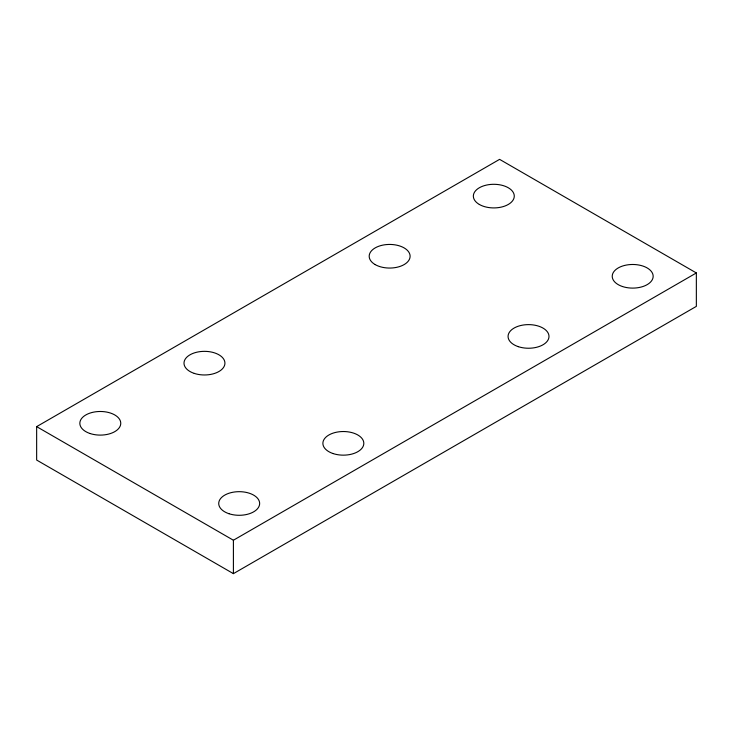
<?xml version="1.0" encoding="UTF-8"?>
<svg xmlns="http://www.w3.org/2000/svg" width="733" height="733" viewBox="0 0 733 733"><rect width="100%" height="100%" fill="white"/><g stroke="black" fill="none" stroke-linecap="round" stroke-linejoin="round"><path stroke-width="1.1" d="M36.65 426.633L499.594 159.354L696.35 272.951L696.35 306.367L233.406 573.646L36.65 460.049L36.65 426.633L233.406 540.23L696.35 272.951M233.406 540.23L233.406 573.646M228.962 513.714A20.46 11.81 0 0 0 259.647 503.479A20.46 11.81 0 0 0 228.962 493.254A20.46 11.81 0 0 0 228.962 513.714M622.464 286.521A20.46 11.81 0 0 0 653.158 276.295A20.46 11.81 0 0 0 622.464 266.061A20.46 11.81 0 0 0 622.464 286.521M518.304 346.663A20.46 11.81 0 0 0 548.99 336.429A20.46 11.81 0 0 0 518.304 326.203A20.46 11.81 0 0 0 518.304 346.663M333.121 453.571A20.46 11.81 0 0 0 363.815 443.346A20.46 11.81 0 0 0 333.121 433.111A20.46 11.81 0 0 0 333.121 453.571M479.345 204.461A20.46 11.81 0 0 0 513.576 199.165A20.46 11.81 0 0 0 488.517 184.698A20.46 11.81 0 0 0 479.345 204.461M375.177 264.595A20.46 11.81 0 0 0 409.408 259.308A20.46 11.81 0 0 0 384.349 244.84A20.46 11.81 0 0 0 375.177 264.595M194.236 373.39A20.46 11.81 0 0 0 224.93 363.156A20.46 11.81 0 0 0 194.236 352.93A20.46 11.81 0 0 0 194.236 373.39M90.077 433.524A20.46 11.81 0 0 0 120.762 423.298A20.46 11.81 0 0 0 90.077 413.064A20.46 11.81 0 0 0 90.077 433.524"/></g></svg>
